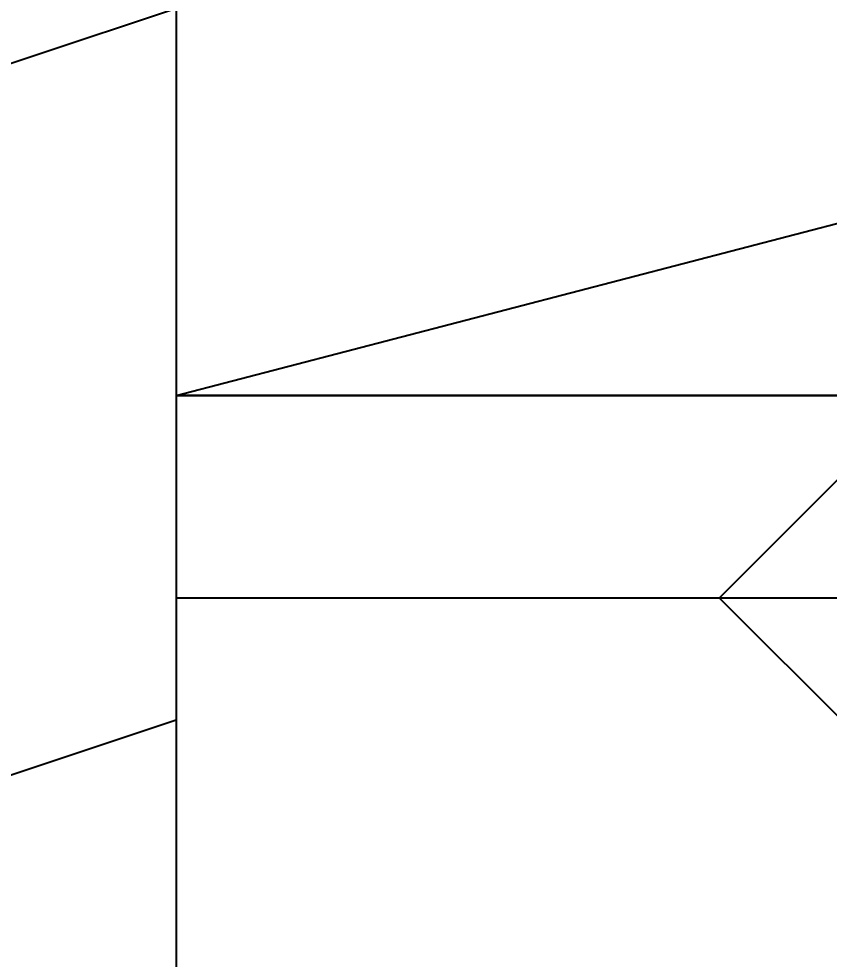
# Model space of a CAD drawing. Header units: inches. Extents: x -2661 to 42767, y -1222 to 9099.
# Drawn here: x 727.964 to 729.164, y 2334.966 to 2336.358 of the extents above; entities that cross this region are included whole.
import ezdxf
from ezdxf import colors
from ezdxf.entities.mleader import LeaderData, LeaderLine
from ezdxf.math import Vec2, Vec3

# ---------------------------------------------------------------- set-up
doc = ezdxf.new("R2010")
doc.units = ezdxf.units.IN
doc.header["$LTSCALE"] = 12
doc.header["$MEASUREMENT"] = 0
doc.linetypes.add('HIDDEN2', pattern=[0.1875, 0.125, -0.0625])
doc.layers.get('0').update_dxf_attribs({"linetype": 'CONTINUOUS'})
for name, color, linetype in [('S-ANNO-NOTE', 4, 'CONTINUOUS'), ('S-ARCH-FINISHES', 1, 'HIDDEN2'), ('S-WOOD', 3, 'CONTINUOUS')]:
    doc.layers.add(name, color=color, linetype=linetype)
doc.styles.add('Arial', font='arial.ttf', dxfattribs={"width": 0.85})

# ---------------------------------------------------------------- blocks, each defined once
blk = doc.blocks.new('*U1325')
h = blk.add_hatch()
h.set_pattern_fill('GLB', color=1, scale=1.5, pattern_type=2)
h.set_pattern_definition([(0, (0, 0), (0, 1.5), []), (315, (0, 0), (1.5, -3e-16), [2.12132, -2.12132]), (45, (0, 0), (1.5, -2e-16), [2.12132, -2.12132])])
h.paths.add_polyline_path([(0, 0), (5.125, 0), (5.125, 13.5), (0, 13.5)])
at = {"color": 4}
blk.add_lwpolyline([(0, 0), (5.125, 0), (5.125, 13.5), (0, 13.5)], close=True, dxfattribs=at)

msp = doc.modelspace()

# ---------------------------------------------------------------- hatches: boundary and pattern name
at = {"layer": 'S-WOOD'}
h = msp.add_hatch(dxfattribs=at)
h.set_pattern_fill('PLAST', color=1, scale=5, angle=330, style=0)
h.set_pattern_definition([(330, (6633.9808, 2445.9081), (0.625, 1.08253175), []), (330, (6634.0589, 2446.0434), (0.625, 1.08253175), []), (330, (6634.137, 2446.1788), (0.625, 1.08253175), [])])
h.paths.add_polyline_path([(697.27892, 2326.06847), (730.50917, 2337.14522), (730.50917, 2337.80403), (697.27892, 2326.72728)])

# ---------------------------------------------------------------- linework, layer by layer
at = {"layer": 'S-ARCH-FINISHES'}
msp.add_lwpolyline([(697.27892, 2325.01438), (728.19667, 2335.3203)], dxfattribs=at)
at = {"layer": 'S-WOOD', "color": 2}
msp.add_line((728.19667, 2335.80037), (732.04042, 2336.80147), dxfattribs=at)
at = {"layer": 'S-WOOD'}
for points in [[(697.27892, 2326.06847), (730.50917, 2337.14522), (730.50917, 2337.80403), (697.27892, 2326.72728)], [(730.75917, 2337.22855), (728.19667, 2336.37439), (728.19667, 2335.80037), (733.32167, 2335.80037), (733.32167, 2336.37439)]]:
    msp.add_lwpolyline(points, close=True, dxfattribs=at)

# ---------------------------------------------------------------- block references
at = {"layer": 'S-WOOD', "color": 4, "rotation": 180}
msp.add_blockref('*U1325', (733.32167, 2335.80037), dxfattribs=at)

# ---------------------------------------------------------------- leaders
at = {"layer": 'S-ANNO-NOTE'}
ml = msp.add_multileader_mtext('Standard', dxfattribs=at)
ml.set_content('\\A1;BEVELED 3x TOP PLATE', color=4, style='Arial')
ml.set_leader_properties(color=2)
ml.build(insert=Vec2(0, 0))
ml.multileader.update_dxf_attribs({"dogleg_length": 0.125, "arrow_head_size": 1.3125, "scale": 12})
ctx = ml.context
ctx.base_point, ctx.scale, ctx.char_height, ctx.arrow_head_size, ctx.landing_gap_size, ctx.plane_origin = Vec3(785.26801, 2334.66938), 12, 1.125, 1.3125, 1.08, Vec3(240.38596, 2535.53484)
ctx.text_align_type = 2
notes = []
notes.append((ctx, [(0, (1, 1, 0), (804.4237, 2334.66938), (-1, 0), 1.5, [(0, [(816.8137, 2343.12784)], 0, [])])]))
ctx.mtext.insert, ctx.mtext.width, ctx.mtext.defined_height, ctx.mtext.alignment, ctx.mtext.flow_direction = Vec3(801.8437, 2335.24185), 18.2926016, 4.37074, 3, 5
for ctx, leaders in notes:
    for number, flags, end, landing, length, lines in leaders:
        leader = LeaderData()
        leader.index, (leader.has_last_leader_line, leader.has_dogleg_vector, leader.attachment_direction) = number, flags
        leader.last_leader_point, leader.dogleg_vector, leader.dogleg_length = Vec3(end), Vec3(landing), length
        for number, points, colour, breaks in lines:
            line = LeaderLine()
            line.index, line.vertices, line.color, line.breaks = number, Vec3.list(points), colors.encode_raw_color(colour), breaks
            leader.lines.append(line)
        ctx.leaders.append(leader)

doc.saveas('drawing.dxf')
